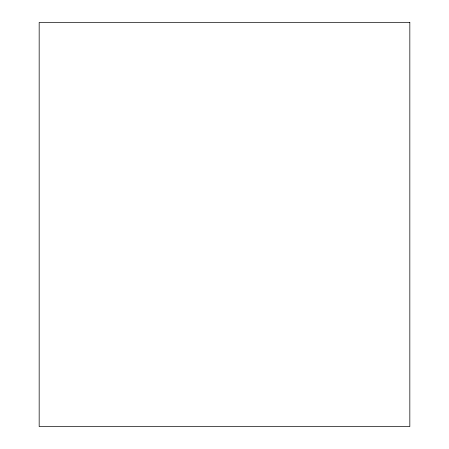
<?xml version="1.0" encoding="UTF-8"?>
<svg xmlns="http://www.w3.org/2000/svg" width="449" height="449" viewBox="0 0 449 449"><rect width="100%" height="100%" fill="white"/><g stroke="black" fill="none" stroke-linecap="round" stroke-linejoin="round"><path stroke-width="0.67" d="M409.83 22.45L39.17 22.45L39.17 426.55L409.83 426.55L409.83 22.45"/></g></svg>
